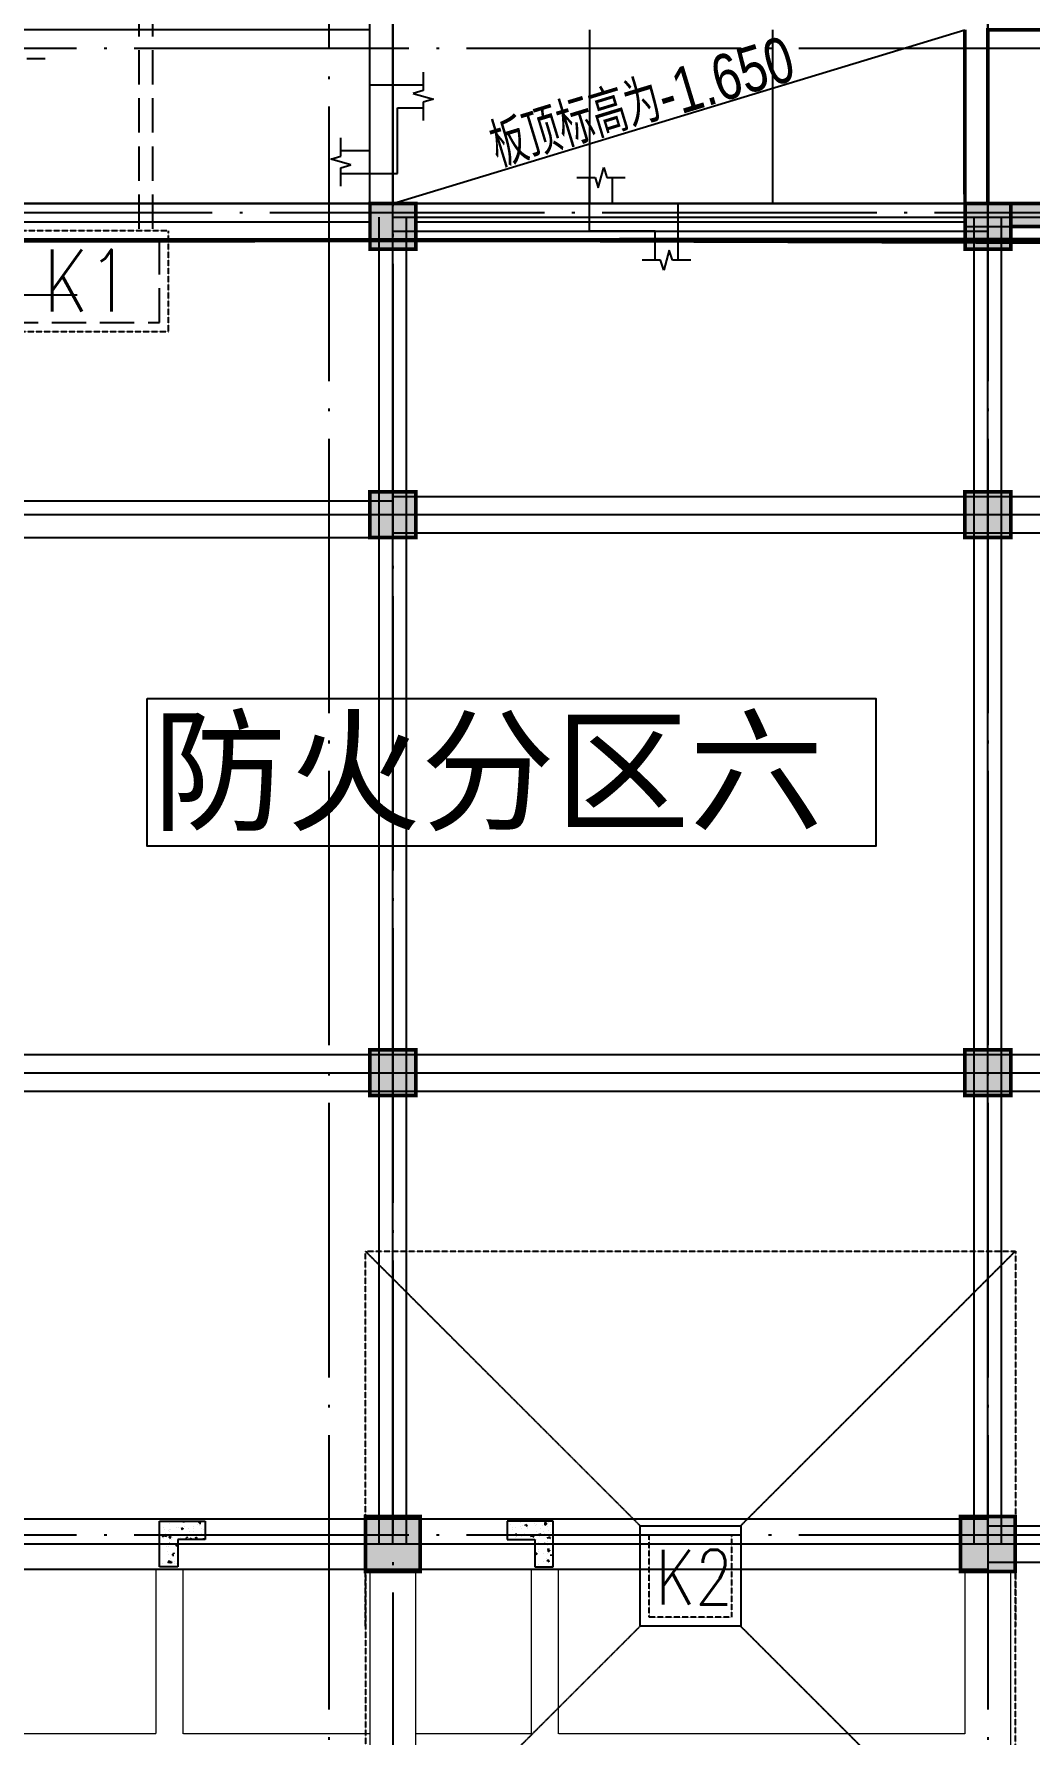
# Model space of a CAD drawing. Extents: x 290727 to 13733020, y 1731457 to 3643100.
# Drawn here: x 701043 to 711922, y 2156142 to 2174733 of the extents above; entities that cross this region are included whole.
import ezdxf

# ---------------------------------------------------------------- set-up
doc = ezdxf.new("R2010")
doc.units = 0
doc.header["$LTSCALE"] = 10
doc.header["$PDSIZE"] = 0.5
for name, pattern in [('DASH', [0.35, 0.25, -0.1]), ('DASHED', [0.75, 0.5, -0.25]), ('DOTE', [2.4200000000000004, 2, -0.2, 0.02, -0.2])]:
    doc.linetypes.add(name, pattern=pattern)
doc.layers.get('0').update_dxf_attribs({"linetype": 'CONTINUOUS'})
for name, color, linetype, true_color in [('1106', 7, 'CONTINUOUS', 0x89bf5f), ('2106', 7, 'CONTINUOUS', 0x64cfcf), ('2206', 7, 'CONTINUOUS', 0x3474d4)]:
    doc.layers.add(name, color=color, linetype=linetype, true_color=true_color)
for name, color, linetype in [('BEAM_CONT', 4, 'CONTINUOUS'), ('BEAM_DASH', 144, 'DASHED'), ('COLU', 2, 'CONTINUOUS'), ('COLUMN', 9, 'CONTINUOUS'), ('DIM_SYMB', 3, 'CONTINUOUS'), ('DOTE', 8, 'DOTE'), ('PUB_HATCH', 8, 'CONTINUOUS'), ('THIN', 7, 'CONTINUOUS'), ('WALL', 255, 'CONTINUOUS'), ('作业图', 4, 'CONTINUOUS'), ('文字', 4, 'CONTINUOUS'), ('板顶标高填充', 7, 'CONTINUOUS'), ('梁上柱', 40, 'CONTINUOUS'), ('楼板文字', 211, 'CONTINUOUS'), ('防火分区示意线', 4, 'CONTINUOUS'), ('防火分区线', 7, 'CONTINUOUS'), ('防火分区面积', 7, 'CONTINUOUS'), ('集水坑', 181, 'DASH')]:
    doc.layers.add(name, color=color, linetype=linetype)
doc.layers.add('TEXT', color=7, linetype='CONTINUOUS', lineweight=13)
doc.layers.get('0').off()
doc.styles.add('-黑体', font='simhei.ttf')
doc.styles.add('_HZTXT', font='simplex.shx', dxfattribs={"width": 0.8, "bigfont": 'HZTXT.shx'})
doc.styles.add('HNSJY', font='HNSJY-07', dxfattribs={"width": 0.8, "bigfont": 'HNSJY-HZ'})

# ---------------------------------------------------------------- blocks, each defined once
blk = doc.blocks.new('A$C55C93FC2')
at = {"layer": 'DOTE', "linetype": 'DOTE', "ltscale": 150}
for p, q in [((219334.4150152878, 76542.35001189262), (219334.4150152878, 12199.99773951061)), ((226534.4150152878, 76542.35001189262), (226534.4150152875, 12199.99773951061)), ((220034.4150152878, 53042.35001869965), (220034.4150152878, 12199.99773951061)), ((10299.45606850734, 48142.35001869965), (252290.8196143163, 48142.35001869965)), ((236210.9789424765, 46342.35000239545), (211736.0960728957, 46342.35000241501)), ((10299.45606850734, 43042.35001869965), (252290.8196143163, 43042.35001869965)), ((10299.45606850734, 36942.35001869872), (252290.8196143163, 36942.35001869779)), ((10299.45606850734, 31892.35001869779), (252290.8196143163, 31892.35001869872))]:
    blk.add_line(p, q, dxfattribs=at)
blk = doc.blocks.new('A$C45835683')
at = {"layer": '集水坑', "color": 4}
blk.add_lwpolyline([(1099.789819300175, 1900.169352054596), (-0.2101806998252869, 1900.169352054596), (-0.2101806998252869, 0.1693520545959473), (1099.789819300175, 0.1693520545959473)], close=True, dxfattribs=at)
at = {"layer": '集水坑', "color": 4, "linetype": 'DASH', "ltscale": 150}
blk.add_lwpolyline([(999.7898193001747, 1800.169352054596), (99.78981930017471, 1800.169352054596), (99.78981930017471, 100.1693520545959), (999.7898193001747, 100.1693520545959)], close=True, dxfattribs=at)
at = {"layer": 'TEXT', "style": '_HZTXT', "width": 0.8}
blk.add_text('K1', height=675, rotation=270, dxfattribs=at).set_placement((221.0800381302834, 1366.002487659454))
blk = doc.blocks.new('_FZH')
blk.add_lwpolyline([(-0.5, -0.5), (0.5, -0.5), (0.5, 0.5), (-0.5, 0.5)], close=True)
at = {"layer": 'PUB_HATCH'}
blk.add_solid([(-0.5, -0.5), (0.5, -0.5), (-0.5, 0.5), (0.5, 0.5)], dxfattribs=at)
blk = doc.blocks.new('车库建筑作业图')
at = {"layer": 'PUB_HATCH', "linetype": 'Continuous'}
blk.add_hatch(color=256, dxfattribs=at).paths.add_polyline_path([(711712.6561304727, 2172879.787105214), (711712.6561304727, 2172629.787105214), (715062.6561304828, 2172629.787105205), (715062.6561304834, 2172879.787105205)])
at = {"linetype": 'DASH', "ltscale": 150}
for points in [[(702187.518085184, 2175079.787105247), (702187.518085184, 2172479.787105237)], [(702337.518085184, 2175079.787105247), (702337.518085184, 2172479.787105237)]]:
    blk.add_lwpolyline(points, dxfattribs=at)
at = {"layer": 'DIM_SYMB', "linetype": 'Continuous'}
blk.add_lwpolyline([(699841.3814320453, 2173960.561350688, 0, 0, 0), (699841.3814320453, 2173960.561350688, 0, 0, 0), (699841.3814320453, 2173960.561350688, 0, 0, 0), (718450.0177050959, 2173960.561350688, 120, 0, 0), (718900.0177050959, 2173960.561350688, 0, 0, 0)], format="xyseb", dxfattribs=at)
at = {"layer": 'DOTE', "linetype": 'Continuous', "ltscale": 150}
blk.add_line((701512.5180851904, 2171879.787105235), (697262.518085203, 2171879.787105247), dxfattribs=at)
at = {"layer": 'WALL', "linetype": 'Continuous'}
for p, q in [((700412.5180851803, 2172879.787105231), (704712.6561308594, 2172879.787105197)), ((705212.6561303711, 2172879.787105226), (711212.6561303711, 2172879.78710521)), ((711712.6561303711, 2172879.787105197), (715062.6561304834, 2172879.787105205)), ((700612.5180851799, 2172679.787105272), (704712.6561308594, 2172679.787105216)), ((705212.6561303711, 2172679.787105226), (711212.656130371, 2172679.787105219)), ((711712.6561303711, 2172629.787105197), (715062.6561304828, 2172629.787105205))]:
    blk.add_line(p, q, dxfattribs=at)
at = {"layer": '文字', "linetype": 'Continuous'}
for p, q in [((707112.5180851708, 2172879.787105238), (707112.5180851731, 2174779.787105241)), ((709112.5180851708, 2172879.787105235), (709112.5180851731, 2174779.787105239))]:
    blk.add_line(p, q, dxfattribs=at)
at = {"layer": '防火分区示意线', "linetype": 'DASH', "ltscale": 300, "const_width": 50}
blk.add_lwpolyline([(693218.8163086402, 2141979.785488359), (737068.6654088806, 2141979.786447389), (737068.6654088806, 2146879.786456148), (734768.6654088786, 2146879.786456209), (734768.6654088786, 2151979.804187225), (728868.8763320051, 2151980.053852474), (728868.977855676, 2155429.790875652), (724735.8162818985, 2155429.790875647), (724735.8162819011, 2154379.827110033), (717968.9451725932, 2154379.097874883), (717968.9451726403, 2172479.787244214), (707018.9453662757, 2172479.787244226), (704382.2892358059, 2172479.787244233), (700818.8073209634, 2172479.787244258), (700818.8073210055, 2171579.787244227), (698668.8073209748, 2171579.787244237), (698668.8073209695, 2157679.787260593), (695641.2892358119, 2157679.787260554), (695568.6654088564, 2157679.787260544), (695568.6654088632, 2146879.786456267), (693218.8163086403, 2146879.786456267)], close=True, dxfattribs=at)
at = {"layer": '防火分区线', "linetype": 'Continuous', "flags": 128}
blk.add_lwpolyline([(692812.5270728332, 2141579.785340612), (737512.3761730735, 2141579.786317138), (737512.3761730735, 2147279.786317138), (735162.3761730716, 2147279.786317199), (735162.3761730716, 2152379.787121522), (729262.5988676308, 2152380.036786273), (729262.7003917999, 2155829.790736655), (724212.3761730104, 2155829.786719175), (724212.376173013, 2154779.786719335), (718362.6559367873, 2154779.133973392), (718362.6559368343, 2172879.787105215), (707012.6561304692, 2172879.787105227), (704376, 2172879.787105235), (700412.5180851376, 2172879.787105262), (700412.5180851797, 2171979.787105231), (698262.5180851679, 2171979.78710524), (698262.5180851626, 2158079.787121589), (695634.9999999998, 2158079.787121555), (695362.3761731305, 2158079.787121519), (695162.3761730491, 2158079.787121582), (695162.376173056, 2147279.786317268), (692812.5270728333, 2147279.786317268)], close=True, dxfattribs=at)
at = {"layer": '防火分区面积', "color": 3, "elevation": -1.969685387386288}
blk.add_lwpolyline([(702278.0963822622, 2167468.568138268), (710237.0847325772, 2167468.568138268), (710237.0847325772, 2165855.19030084), (702278.0963822622, 2165855.19030084)], close=True, dxfattribs=at)
at = {"layer": '集水坑'}
for p, q in [((704662.6563519512, 2161429.787121525), (707662.6563519512, 2158429.787121525)), ((708762.6563519512, 2158429.787121525), (711762.6563519512, 2161429.787121525)), ((705112.6599672314, 2154779.790736806), (707662.6563519512, 2157329.787121525)), ((708762.6563519512, 2157329.787121525), (711762.6563519512, 2154329.787121525))]:
    blk.add_line(p, q, dxfattribs=at)
for points in [[(704662.6563519512, 2157329.787121525), (704662.6563519512, 2161429.787121525), (711762.6563519512, 2161429.787121525), (711762.6563519512, 2157329.787121525)], [(704662.6563519512, 2158429.787121525), (704662.6563519512, 2154779.790736808)], [(706062.3761730517, 2154329.787121525), (711762.6563519512, 2154329.787121525), (711762.6563519512, 2158429.787121525)]]:
    blk.add_lwpolyline(points, dxfattribs=at)
at = {"layer": '集水坑', "linetype": 'ByBlock'}
blk.add_lwpolyline([(707662.6563519512, 2158429.787121525), (708762.6563519512, 2158429.787121525), (708762.6563519512, 2157329.787121525), (707662.6563519512, 2157329.787121525)], close=True, dxfattribs=at)
at = {"layer": '集水坑', "linetype": 'DASH'}
blk.add_lwpolyline([(707762.6563519512, 2158329.787121525), (708662.6563519512, 2158329.787121525), (708662.6563519512, 2157429.787121525), (707762.6563519512, 2157429.787121525)], close=True, dxfattribs=at)
at = {"rotation": 90}
blk.add_blockref('A$C45835683', (702512.6874372344, 2171479.997285937), dxfattribs=at)
blk.add_blockref('A$C45835683', (702512.6874372344, 2171479.997285937), dxfattribs=at)
at = {"layer": 'COLUMN', "linetype": 'Continuous', "rotation": 270}
for p, xscale, yscale, zscale in [((704962.6561304727, 2172629.787105236), 500, 500, 500), ((711462.6561304727, 2172629.787105236), 500, 500, 500), ((704962.6561304629, 2169479.78712152), 500, 500, 500), ((711462.6561304629, 2169479.78712152), 500, 500, 500), ((704962.6561304629, 2163379.787121519), 500, 500, 500), ((711462.6561304629, 2163379.787121519), 500, 500, 500), ((704962.6559368086, 2158229.767726208), 600, 600, 600), ((711462.6559368086, 2158229.767726208), 600, 600, 600)]:
    blk.add_blockref('_FZH', p, dxfattribs=dict(at, xscale=xscale, yscale=yscale, zscale=zscale))
at = {"layer": '文字', "linetype": 'Continuous'}
blk.add_blockref('A$C55C93FC2', (484928.2411151752, 2126437.437102827), dxfattribs=at)
at = {"layer": '防火分区面积', "style": '-黑体'}
blk.add_text('防火分区六', height=1075.443037974684, rotation=1.389605544015806e-08, dxfattribs=at).set_placement((702333.7430508444, 2166140.374699, -1.969685387386288))
at = {"layer": '集水坑', "style": '_HZTXT', "width": 0.8}
blk.add_text('K2', height=600, dxfattribs=at).set_placement((707833.2758161698, 2157566.924837342))
blk = doc.blocks.new('人防-l')
at = {"layer": '2106'}
for points in [[(857105.0344224663, -960483.7437025621), (856605.0344224663, -960483.7437025621), (856605.0344224663, -960983.7437025621), (857105.0344224663, -960983.7437025621)], [(863605.0344224663, -960483.7437025621), (863105.0344224663, -960483.7437025621), (863105.0344224663, -960983.7437025621), (863605.0344224663, -960983.7437025621)], [(857104.4094224663, -963633.7437025621), (856604.4094224663, -963633.7437025621), (856604.4094224663, -964133.7437025621), (857104.4094224663, -964133.7437025621)], [(863604.4094224663, -963633.7437025621), (863104.4094224663, -963633.7437025621), (863104.4094224663, -964133.7437025621), (863604.4094224663, -964133.7437025621)], [(857104.4094224663, -969733.7437025621), (856604.4094224663, -969733.7437025621), (856604.4094224663, -970233.7437025621), (857104.4094224663, -970233.7437025621)], [(863604.4094224663, -969733.7437025621), (863104.4094224663, -969733.7437025621), (863104.4094224663, -970233.7437025621), (863604.4094224663, -970233.7437025621)], [(857154.4094224663, -974833.7437025621), (856554.4094224663, -974833.7437025621), (856554.4094224663, -975433.7437025621), (857154.4094224663, -975433.7437025621)], [(863654.4094224663, -974833.7437025621), (863054.4094224663, -974833.7437025621), (863054.4094224663, -975433.7437025621), (863654.4094224663, -975433.7437025621)]]:
    blk.add_hatch(color=0, dxfattribs=at).paths.add_polyline_path(points)
at = {"color": 0}
for p, q in [((856855.0344224663, -960633.7437025621), (856854.5969224663, -958333.6929213121)), ((863355.0344224663, -960633.7437025621), (863354.4094224663, -958333.6929213121)), ((856854.4094224663, -963883.7437025621), (856855.0344224663, -960633.7437025621)), ((856855.0344224663, -960633.7437025621), (863355.0344224663, -960633.7437025621)), ((863354.4094224663, -963883.7437025621), (863355.0344224663, -960633.7437025621)), ((863355.0344224663, -960633.7437025621), (869954.4094224663, -960633.7437025621)), ((850304.2844224663, -963883.7788588121), (856854.4094224663, -963883.7437025621)), ((856854.4094224663, -963883.7437025621), (863354.4094224663, -963883.7437025621)), ((856854.4094224663, -969983.7437025621), (856854.4094224663, -963883.7437025621)), ((863354.4094224663, -963883.7437025621), (869954.4094224663, -963883.7437025621)), ((863354.4094224663, -969983.7437025621), (863354.4094224663, -963883.7437025621)), ((850304.2844224663, -969983.6929213121), (856854.4094224663, -969983.7437025621)), ((856854.4094224663, -969983.7437025621), (863354.4094224663, -969983.7437025621)), ((856854.4094224663, -975133.7437025621), (856854.4094224663, -969983.7437025621)), ((863354.4094224663, -969983.7437025621), (869954.4094224663, -969983.7437025621)), ((863354.4094224663, -975133.7437025621), (863354.4094224663, -969983.7437025621)), ((850304.2844224663, -975133.7437025621), (854414.7844224663, -975133.7437025621)), ((854414.7844224663, -975133.7437025621), (856854.4094224663, -975133.7437025621)), ((856854.4094224663, -975133.7437025621), (858514.5969224663, -975133.7437025621)), ((858514.5969224663, -975133.7437025621), (863354.4094224663, -975133.7437025621)), ((863354.4094224663, -975133.7437025621), (869954.4094224663, -975133.7437025621))]:
    blk.add_line(p, q, dxfattribs=at)
for p in [(856855.0344224663, -960633.7437025621), (863355.0344224663, -960633.7437025621), (856854.4094224663, -963883.7437025621), (863354.4094224663, -963883.7437025621), (856854.4094224663, -969983.7437025621), (863354.4094224663, -969983.7437025621), (854414.7844224663, -975133.7437025621), (856854.4094224663, -975133.7437025621), (858514.5969224663, -975133.7437025621), (863354.4094224663, -975133.7437025621)]:
    blk.add_point(p, dxfattribs=at)
at = {"layer": '1106', "color": 0}
for p, q in [((863105.0344224663, -960733.7437025621), (863104.4719224663, -958583.6929213121)), ((863354.9719224663, -960483.7437025621), (863354.4719224663, -958583.6929213121)), ((863354.9719224663, -960483.7437025621), (870254.4094224663, -960483.7437025621)), ((863105.0344224663, -960733.7437025621), (870004.4094224663, -960733.7437025621))]:
    blk.add_line(p, q, dxfattribs=at)
at = {"layer": '2106', "color": 0, "linetype": 'Continuous'}
for points in [[(857105.0344224663, -960483.7437025621), (856605.0344224663, -960483.7437025621), (856605.0344224663, -960983.7437025621), (857105.0344224663, -960983.7437025621)], [(863605.0344224663, -960483.7437025621), (863105.0344224663, -960483.7437025621), (863105.0344224663, -960983.7437025621), (863605.0344224663, -960983.7437025621)], [(857104.4094224663, -963633.7437025621), (856604.4094224663, -963633.7437025621), (856604.4094224663, -964133.7437025621), (857104.4094224663, -964133.7437025621)], [(863604.4094224663, -963633.7437025621), (863104.4094224663, -963633.7437025621), (863104.4094224663, -964133.7437025621), (863604.4094224663, -964133.7437025621)], [(857104.4094224663, -969733.7437025621), (856604.4094224663, -969733.7437025621), (856604.4094224663, -970233.7437025621), (857104.4094224663, -970233.7437025621)], [(863604.4094224663, -969733.7437025621), (863104.4094224663, -969733.7437025621), (863104.4094224663, -970233.7437025621), (863604.4094224663, -970233.7437025621)], [(857154.4094224663, -974833.7437025621), (856554.4094224663, -974833.7437025621), (856554.4094224663, -975433.7437025621), (857154.4094224663, -975433.7437025621)], [(863654.4094224663, -974833.7437025621), (863054.4094224663, -974833.7437025621), (863054.4094224663, -975433.7437025621), (863654.4094224663, -975433.7437025621)]]:
    blk.add_lwpolyline(points, close=True, dxfattribs=at)
at = {"layer": '2206', "color": 0}
for p, q in [((856605.0344224663, -960633.7437025621), (856604.5969224663, -958333.6929213121)), ((856605.0344224663, -960633.7437025621), (856604.5969224663, -958333.6929213121)), ((856855.0344224663, -960633.7437025621), (856854.5969224663, -958333.6929213121)), ((856855.0344224663, -960483.7437025621), (863355.0344224663, -960483.7437025621)), ((856855.0344224663, -960483.7437025621), (863355.0344224663, -960483.7437025621)), ((856704.4094224663, -963883.7437025621), (856705.0344224663, -960633.7437025621)), ((856704.4094224663, -963883.7437025621), (856705.0344224663, -960633.7437025621)), ((857004.4094224663, -963883.7437025621), (857005.0344224663, -960633.7437025621)), ((863204.4094224663, -963883.7437025621), (863205.0344224663, -960633.7437025621)), ((863204.4094224663, -963883.7437025621), (863205.0344224663, -960633.7437025621)), ((863504.4094224663, -963883.7437025621), (863505.0344224663, -960633.7437025621)), ((856855.0344224663, -960783.7437025621), (863355.0344224663, -960783.7437025621)), ((856854.4094224663, -963683.7437025621), (863354.4094224663, -963683.7437025621)), ((856854.4094224663, -963683.7437025621), (863354.4094224663, -963683.7437025621)), ((863354.4094224663, -963683.7437025621), (869954.4094224663, -963683.7437025621)), ((863354.4094224663, -963683.7437025621), (869954.4094224663, -963683.7437025621)), ((850304.2844224663, -963733.7788588121), (856854.4094224663, -963733.7437025621)), ((850304.2844224663, -963733.7788588121), (856854.4094224663, -963733.7437025621)), ((856704.4094224663, -969983.7437025621), (856704.4094224663, -963883.7437025621)), ((856704.4094224663, -969983.7437025621), (856704.4094224663, -963883.7437025621)), ((857004.4094224663, -969983.7437025621), (857004.4094224663, -963883.7437025621)), ((863204.4094224663, -969983.7437025621), (863204.4094224663, -963883.7437025621)), ((863204.4094224663, -969983.7437025621), (863204.4094224663, -963883.7437025621)), ((863504.4094224663, -969983.7437025621), (863504.4094224663, -963883.7437025621)), ((856854.4094224663, -964083.7437025621), (863354.4094224663, -964083.7437025621)), ((863354.4094224663, -964083.7437025621), (869954.4094224663, -964083.7437025621)), ((850304.2844224663, -964133.7788588121), (856854.4094224663, -964133.7437025621)), ((850304.2844224663, -969783.6929213121), (856854.4094224663, -969783.7437025621)), ((850304.2844224663, -969783.6929213121), (856854.4094224663, -969783.7437025621)), ((856854.4094224663, -969783.7437025621), (863354.4094224663, -969783.7437025621)), ((856854.4094224663, -969783.7437025621), (863354.4094224663, -969783.7437025621)), ((863354.4094224663, -969783.7437025621), (869954.4094224663, -969783.7437025621)), ((863354.4094224663, -969783.7437025621), (869954.4094224663, -969783.7437025621)), ((856704.4094224663, -975133.7437025621), (856704.4094224663, -969983.7437025621)), ((856704.4094224663, -975133.7437025621), (856704.4094224663, -969983.7437025621)), ((857004.4094224663, -975133.7437025621), (857004.4094224663, -969983.7437025621)), ((863204.4094224663, -975133.7437025621), (863204.4094224663, -969983.7437025621)), ((863204.4094224663, -975133.7437025621), (863204.4094224663, -969983.7437025621)), ((863504.4094224663, -975133.7437025621), (863504.4094224663, -969983.7437025621)), ((850304.2844224663, -970183.6929213121), (856854.4094224663, -970183.7437025621)), ((856854.4094224663, -970183.7437025621), (863354.4094224663, -970183.7437025621)), ((863354.4094224663, -970183.7437025621), (869954.4094224663, -970183.7437025621)), ((850304.2844224663, -974858.7437025621), (854414.7844224663, -974858.7437025621)), ((850304.2844224663, -974858.7437025621), (854414.7844224663, -974858.7437025621)), ((854414.7844224663, -974858.7437025621), (856854.4094224663, -974858.7437025621)), ((854414.7844224663, -974858.7437025621), (856854.4094224663, -974858.7437025621)), ((856854.4094224663, -974858.7437025621), (858514.5969224663, -974858.7437025621)), ((856854.4094224663, -974858.7437025621), (858514.5969224663, -974858.7437025621)), ((858514.5969224663, -974858.7437025621), (863354.4094224663, -974858.7437025621)), ((858514.5969224663, -974858.7437025621), (863354.4094224663, -974858.7437025621)), ((863354.4094224663, -974933.7437025621), (869954.4094224663, -974933.7437025621)), ((863354.4094224663, -974933.7437025621), (869954.4094224663, -974933.7437025621)), ((850304.2844224663, -975408.7437025621), (854414.7844224663, -975408.7437025621)), ((854414.7844224663, -975408.7437025621), (856854.4094224663, -975408.7437025621)), ((856854.4094224663, -975408.7437025621), (858514.5969224663, -975408.7437025621)), ((858514.5969224663, -975408.7437025621), (863354.4094224663, -975408.7437025621)), ((863354.4094224663, -975333.7437025621), (869954.4094224663, -975333.7437025621))]:
    blk.add_line(p, q, dxfattribs=at)
blk = doc.blocks.new('梁图-10.22')
at = {"layer": 'BEAM_CONT', "color": 0, "lineweight": 18}
for p, q in [((-1406023.994128531, 219007.9473443092), (-1406023.632713806, 217107.8965630592)), ((-1405523.604177306, 216807.8965630583), (-1399523.604177306, 216807.8965630583))]:
    blk.add_line(p, q, dxfattribs=at)
at = {"layer": 'BEAM_DASH', "color": 0, "lineweight": 18}
for p, q in [((-1405773.632709284, 217107.8965630592), (-1405773.994124009, 219007.9473443092)), ((-1399523.604177306, 217107.8965630592), (-1405523.604177306, 217107.8965630592)), ((-1405923.671487771, 216607.8965630592), (-1405924.181103157, 213957.8965630573)), ((-1405624.181097609, 213957.8965630573), (-1405623.671482224, 216607.8965630592)), ((-1399423.671487771, 216607.8965630592), (-1399424.181103157, 213957.8965630573)), ((-1399124.181097609, 213957.8965630573), (-1399123.671482224, 216607.8965630592)), ((-1406024.229177306, 213857.8952212441), (-1412074.354177306, 213857.8627486262)), ((-1399524.229177306, 213907.8965630573), (-1405524.229177306, 213907.8965630573)), ((-1392875.229177306, 213907.8965630573), (-1399024.229177306, 213907.8965630573)), ((-1412074.354177306, 213457.8627486201), (-1406024.229177306, 213457.895221238)), ((-1405924.229177306, 213457.8965630578), (-1405924.229177306, 207857.8965630587)), ((-1405624.229177306, 207857.8965630592), (-1405624.229177306, 213457.8965630578)), ((-1405524.229177306, 213507.8965630592), (-1399524.229177306, 213507.8965630592)), ((-1399424.229177306, 213457.8965630578), (-1399424.229177306, 207857.8965630587)), ((-1399124.229177306, 207857.8965630592), (-1399124.229177306, 213457.8965630583)), ((-1399024.229177306, 213507.8965630592), (-1392875.229177306, 213507.8965630592)), ((-1406024.229177306, 207807.8985012434), (-1412074.354177306, 207807.9454061366)), ((-1399524.229177306, 207807.8965630592), (-1405524.229177306, 207807.8965630592)), ((-1392874.229177306, 207807.8965630592), (-1399024.229177306, 207807.8965630592)), ((-1412074.354177306, 207407.9454061245), (-1406024.229177306, 207407.8985012318)), ((-1405924.229177306, 207357.8965630592), (-1405924.229177306, 202757.8965630536)), ((-1405624.229177306, 202757.8965630536), (-1405624.229177306, 207357.8965630592)), ((-1405524.229177306, 207407.8965630592), (-1399524.229177306, 207407.8965630592)), ((-1399424.229177306, 207357.8965630592), (-1399424.229177306, 202757.8965630536)), ((-1399124.229177306, 202757.8965630536), (-1399124.229177306, 207357.8965630592)), ((-1399024.229177306, 207407.8965630592), (-1392874.229177306, 207407.8965630592)), ((-1408213.854177306, 202732.8965630527), (-1411974.354177306, 202732.8965630527)), ((-1406074.229177306, 202732.8965630527), (-1408213.854177306, 202732.8965630527)), ((-1404114.041677306, 202732.8965630527), (-1405474.229177306, 202732.8965630527)), ((-1399574.229177306, 202732.8965630527), (-1404114.041677306, 202732.8965630527)), ((-1392874.229177306, 202657.8965630527), (-1398974.229177306, 202657.8965630527)), ((-1411974.354177306, 202182.8965630573), (-1408213.895282305, 202182.8965630573)), ((-1408363.854177306, 202182.8965630573), (-1408363.854177306, 200382.8965630536)), ((-1408213.829781056, 202182.8965630573), (-1406074.229177306, 202182.8965630573)), ((-1408063.854177306, 200382.8965630536), (-1408063.854177306, 202182.8965630573)), ((-1406024.229177306, 202157.8965630573), (-1406024.229177306, 200107.9200630588)), ((-1405524.229177306, 200107.9200630588), (-1405524.229177306, 202157.8965630573)), ((-1405474.229177306, 202182.8965630573), (-1404114.058279182, 202182.8965630573)), ((-1404264.041677306, 202182.8965630573), (-1404264.041677306, 200382.8965630536)), ((-1404113.99327918, 202182.8965630573), (-1399574.229177306, 202182.8965630573)), ((-1403964.041677306, 200382.8965630536), (-1403964.041677306, 202182.8965630573)), ((-1399524.173330574, 202157.8965630573), (-1399523.842878446, 200382.8965630536)), ((-1399023.791681639, 200107.9431056115), (-1399024.173321909, 202157.8965630573)), ((-1398974.229177306, 202257.8965630527), (-1392874.229177306, 202257.8965630527)), ((-1408363.854177306, 200382.8965630536), (-1410400.710015266, 200382.8965630536)), ((-1406024.229177306, 200382.8965630536), (-1408063.854177306, 200382.8965630536)), ((-1404264.041677306, 200382.8965630536), (-1405524.229177306, 200382.8965630536)), ((-1399523.842878446, 200382.8965630536), (-1403964.041677306, 200382.8965630536))]:
    blk.add_line(p, q, dxfattribs=at)
at = {"layer": 'COLU', "color": 0, "const_width": 40}
for points in [[(-1405523.604177306, 217107.8965630564), (-1406023.604177306, 217107.8965630564), (-1406023.604177306, 216607.8965630592), (-1405523.604177306, 216607.8965630592)], [(-1399023.604177306, 217107.8965630564), (-1399523.604177306, 217107.8965630564), (-1399523.604177306, 216607.8965630592), (-1399023.604177306, 216607.8965630592)], [(-1405524.229177306, 213957.8965630447), (-1406024.229177306, 213957.8965630447), (-1406024.229177306, 213457.8965630578), (-1405524.229177306, 213457.8965630578)], [(-1399024.229177306, 213957.8965630447), (-1399524.229177306, 213957.8965630447), (-1399524.229177306, 213457.8965630578), (-1399024.229177306, 213457.8965630583)], [(-1405524.229177306, 207857.8965630508), (-1406024.229177306, 207857.8965630508), (-1406024.229177306, 207357.8965630592), (-1405524.229177306, 207357.8965630592)], [(-1399024.229177306, 207857.8965630508), (-1399524.229177306, 207857.8965630508), (-1399524.229177306, 207357.8965630592), (-1399024.229177306, 207357.8965630592)], [(-1405474.229177306, 202757.8965630499), (-1406074.229177306, 202757.8965630499), (-1406074.229177306, 202157.8965630573), (-1405474.229177306, 202157.8965630573)], [(-1398974.229177306, 202757.8965630499), (-1399574.229177306, 202757.8965630499), (-1399574.229177306, 202157.8965630573), (-1398974.229177306, 202157.8965630573)]]:
    blk.add_lwpolyline(points, close=True, dxfattribs=at)
at = {"layer": 'THIN', "color": 0}
for p, q in [((-1409573.714333687, 218689.3418285907), (-1409773.714333687, 218689.3418285907)), ((-1405441.228043009, 218544.2818931639), (-1405441.228043009, 218344.2818931602)), ((-1406024.381576024, 218404.2818931639), (-1405441.228043009, 218404.2818931639)), ((-1406024.381576024, 217687.6063842848), (-1406024.381576024, 218404.2818931639)), ((-1405441.228043009, 218344.2818931602), (-1405551.228043009, 218309.2818931602)), ((-1405551.228043009, 218309.2818931602), (-1405331.228043009, 218249.2818931602)), ((-1405724.381576024, 218154.2818931602), (-1405441.228043009, 218154.2818931602)), ((-1405724.381576024, 217437.6063842885), (-1405724.381576024, 218154.2818931602)), ((-1405331.228043009, 218249.2818931602), (-1405441.228043009, 218214.2818931602)), ((-1405441.228043009, 218214.2818931602), (-1405441.228043009, 218014.2818931602)), ((-1406342.989604685, 217627.6063842848), (-1406342.989604685, 217827.6063842843)), ((-1406452.989604685, 217592.6063842848), (-1406342.989604685, 217627.6063842848)), ((-1406232.989604685, 217532.6063842848), (-1406452.989604685, 217592.6063842848)), ((-1406342.989604685, 217687.6063842848), (-1406024.381576024, 217687.6063842848)), ((-1406342.989604685, 217497.6063842885), (-1406232.989604685, 217532.6063842848)), ((-1406342.989604685, 217297.6063842848), (-1406342.989604685, 217497.6063842885)), ((-1406342.989604685, 217437.6063842885), (-1405724.381576024, 217437.6063842885)), ((-1403765.563282671, 217391.0500960629), (-1403565.563282671, 217391.0500960629)), ((-1403625.563282671, 216807.8965630475), (-1403625.563282671, 217391.0500960629)), ((-1403565.563282671, 217391.0500960629), (-1403530.563282671, 217281.0500960629)), ((-1403530.563282671, 217281.0500960629), (-1403470.563282671, 217501.0500960629)), ((-1403470.563282671, 217501.0500960629), (-1403435.563282671, 217391.0500960629)), ((-1403435.563282671, 217391.0500960629), (-1403235.563282671, 217391.0500960629)), ((-1403375.563282671, 217107.8965630475), (-1403375.563282671, 217391.0500960629)), ((-1402658.887773792, 217107.8965630475), (-1403375.563282671, 217107.8965630475)), ((-1402658.887773792, 216489.2885343861), (-1402658.887773792, 217107.8965630475)), ((-1402908.887773792, 216807.8965630475), (-1403625.563282671, 216807.8965630475)), ((-1402908.887773792, 216489.2885343861), (-1402908.887773792, 216807.8965630475)), ((-1402753.887773792, 216599.2885343861), (-1402813.887773792, 216379.2885343824)), ((-1402718.887773792, 216489.2885343861), (-1402753.887773792, 216599.2885343861)), ((-1402848.887773792, 216489.2885343861), (-1403048.887773792, 216489.2885343861)), ((-1402813.887773792, 216379.2885343824), (-1402848.887773792, 216489.2885343861)), ((-1402518.887773792, 216489.2885343861), (-1402718.887773792, 216489.2885343861))]:
    blk.add_line(p, q, dxfattribs=at)
at = {"layer": 'WALL', "color": 0, "const_width": 40}
for points in [[(-1399273.644937275, 217107.8965630806), (-1399274.161244022, 219007.9473443092), (-1395149.229177306, 219007.9473443092), (-1395149.229177306, 219257.9473443078), (-1399724.229177306, 219257.9473443078)], [(-1399524.161253253, 219007.9473442878), (-1399523.644946505, 217107.8965630592)], [(-1392374.229177306, 217107.8965630592), (-1399023.604177306, 217107.8965630592)], [(-1399023.604177306, 216857.8965630261), (-1392624.229177306, 216857.8965630257), (-1392624.229177306, 213957.8965630573)]]:
    blk.add_lwpolyline(points, dxfattribs=at)
at = {"layer": '板顶标高填充', "color": 0, "linetype": 'Continuous', "flags": 128}
blk.add_lwpolyline([(-1415574.358638475, 202307.9010291207), (-1415574.358638475, 196607.9572677203), (-1409674.366092016, 196607.9578678985), (-1409674.353403189, 199007.9558842648), (-1402674.366092032, 199007.9558842778), (-1402674.341701758, 196607.9529138482), (-1396774.372617102, 196607.9529090677), (-1396774.365359594, 191507.9558843481), (-1394374.366092016, 191507.9559608847), (-1394374.366092019, 196607.8979828651), (-1388473.988168803, 196607.5607833453), (-1388473.886607545, 199007.5333850849), (-1392374.086328241, 199007.303540457), (-1392374.086328326, 217107.956672085), (-1406024.085691125, 217105.4941658927), (-1406024.519101477, 219007.9498570692), (-1412574.224179859, 219007.9498570692), (-1412574.223027343, 202307.9566885442), (-1415574.358638475, 202307.9010291207)], dxfattribs=at)
at = {"layer": '梁上柱', "color": 0, "linetype": 'Continuous'}
for p, q in [((-1408323.913889619, 202707.9511746988), (-1407824.049693637, 202707.9510330232)), ((-1408323.913889617, 202207.9510330264), (-1408323.913889619, 202707.9511746988)), ((-1408275.039482294, 202639.7600811594), (-1408275.039482294, 202639.7600811594)), ((-1408210.584727478, 202679.7003678894), (-1408210.584727478, 202679.7003678894)), ((-1408084.842542597, 202628.7191670113), (-1408067.057835473, 202635.5460764505)), ((-1408082.287670749, 202695.9610917517), (-1408082.287670749, 202695.9610917517)), ((-1408074.131073805, 202703.2326507745), (-1408070.171822467, 202707.9511027811)), ((-1408069.423989237, 202702.8159001996), (-1408054.241982038, 202701.4876466799)), ((-1408052.030612417, 202646.4417985454), (-1408052.030612417, 202646.4417985454)), ((-1407953.459424546, 202654.1734654345), (-1407953.459424546, 202654.1734654345)), ((-1407903.901431031, 202671.8682895787), (-1407903.901431031, 202671.8682895787)), ((-1407891.946404809, 202687.2935652356), (-1407879.701300845, 202701.8867118773)), ((-1407889.873108362, 202662.5447627725), (-1407889.873108362, 202662.5447627725)), ((-1407887.23990285, 202686.8768579657), (-1407872.057895651, 202685.548604446)), ((-1407869.531668438, 202695.1845238972), (-1407871.886512229, 202707.9510465814)), ((-1407866.44278634, 202707.9510450382), (-1407856.311105322, 202701.1171399015)), ((-1407856.059637407, 202700.3923915192), (-1407853.523417253, 202707.9510413767)), ((-1407824.049693637, 202707.9510330232), (-1407824.049693637, 202507.951174737)), ((-1404023.913889687, 202707.9511747174), (-1404523.778085668, 202707.9510330418)), ((-1404523.778085668, 202707.9510330418), (-1404523.778085668, 202507.9511747556)), ((-1404490.873400638, 202669.337238729), (-1404490.873400638, 202669.337238729)), ((-1404464.963495034, 202637.9541516686), (-1404464.963495034, 202637.9541516686)), ((-1404437.318043829, 202635.2187135993), (-1404437.318043829, 202635.2187135993)), ((-1404383.897021119, 202707.9510726882), (-1404383.673379521, 202706.0286572762)), ((-1404377.12739843, 202707.9510746063), (-1404383.133546831, 202701.6913772826)), ((-1404376.532295492, 202652.5648306115), (-1404376.532295492, 202652.5648306115)), ((-1404355.282805471, 202663.6084947363), (-1404355.282805471, 202663.6084947363)), ((-1404334.550564947, 202655.8384422618), (-1404334.550564947, 202655.8384422618)), ((-1404323.156579918, 202671.919752161), (-1404328.306763637, 202656.5707552014)), ((-1404303.982666556, 202658.3202992575), (-1404321.767373681, 202651.4933898188)), ((-1404308.645148339, 202663.3077685083), (-1404321.279680944, 202671.8298683572)), ((-1404303.671994533, 202637.5204442926), (-1404303.671994533, 202637.5204442926)), ((-1404228.403114107, 202677.9913216447), (-1404228.403114107, 202677.9913216447)), ((-1404219.692210304, 202657.8797507435), (-1404219.692210304, 202657.8797507435)), ((-1404202.626296747, 202674.8824233776), (-1404202.626296747, 202674.8824233776)), ((-1404143.258198853, 202658.6393211414), (-1404143.258198853, 202658.6393211414)), ((-1404095.48562847, 202685.5476662833), (-1404118.075551771, 202689.051230934)), ((-1404115.400534373, 202688.1087080236), (-1404112.594297038, 202663.9863893739)), ((-1404092.2708281, 202680.2678930648), (-1404112.054505939, 202659.6490493501)), ((-1404096.333407515, 202707.951154191), (-1404098.735512931, 202705.0884364313)), ((-1404084.101615136, 202652.1510067508), (-1404084.101615136, 202652.1510067508)), ((-1404080.273932721, 202703.417812679), (-1404080.273932721, 202703.417812679)), ((-1404074.329240019, 202691.1431472395), (-1404074.329240019, 202691.1431472395)), ((-1404047.060286843, 202671.3040165203), (-1404047.060286843, 202671.3040165203)), ((-1404023.913889688, 202207.9510330451), (-1404023.913889687, 202707.9511747174)), ((-1408298.259028095, 202546.7962537454), (-1408280.47432097, 202553.6231631842)), ((-1408295.778477161, 202545.7937038792), (-1408283.143944555, 202537.2716040304)), ((-1408287.426731036, 202539.8188448399), (-1408287.426731036, 202539.8188448399)), ((-1408282.892618947, 202536.5466760872), (-1408277.742435229, 202551.8956730468)), ((-1408276.890794746, 202520.2093183887), (-1408276.890794746, 202520.2093183887)), ((-1408273.65744842, 202612.0185958687), (-1408273.65744842, 202612.0185958687)), ((-1408267.601600653, 202547.1177041898), (-1408245.011677352, 202543.6141395392)), ((-1408267.375939063, 202544.7565653594), (-1408247.592261224, 202565.3754090746)), ((-1408245.005685796, 202540.9759953301), (-1408247.81192313, 202565.0983139798)), ((-1408221.484125484, 202605.6415560297), (-1408221.484125484, 202605.6415560297)), ((-1408221.07232138, 202528.1148910779), (-1408208.827217415, 202542.7080377191)), ((-1408216.761933979, 202510.5902901432), (-1408216.761933979, 202510.5902901432)), ((-1408216.365249648, 202527.6982995509), (-1408201.183242449, 202526.3700460312)), ((-1408213.673330728, 202595.1453290163), (-1408213.673330728, 202595.1453290163)), ((-1408210.071132236, 202620.3898932068), (-1408210.071132236, 202620.3898932068)), ((-1408198.658008482, 202536.0081203538), (-1408201.594786542, 202551.9295346951)), ((-1408200.159793803, 202621.0153075121), (-1408200.159793803, 202621.0153075121)), ((-1408190.421677277, 202450.9300900437), (-1408190.421677277, 202450.9300900437)), ((-1408189.982007407, 202504.9205016163), (-1408189.982007407, 202504.9205016163)), ((-1408180.692882736, 202532.8740137671), (-1408180.692882736, 202532.8740137671)), ((-1408146.644148259, 202444.5307352287), (-1408128.859441134, 202451.3576446674)), ((-1408139.448887127, 202634.0313371671), (-1408139.448887127, 202634.0313371671)), ((-1408139.29754965, 202565.2453358732), (-1408139.29754965, 202565.2453358732)), ((-1408131.278332797, 202434.2815702874), (-1408126.128149079, 202449.630567247)), ((-1408123.913889617, 202507.951174737), (-1408123.913889617, 202207.9510330264)), ((-1407824.049693637, 202507.951174737), (-1408123.913889617, 202507.951174737)), ((-1408113.873220226, 202633.0545885856), (-1408113.873220226, 202633.0545885856)), ((-1408088.464877251, 202526.851014005), (-1408088.464877251, 202526.851014005)), ((-1408085.893530318, 202599.9128120369), (-1408085.893530318, 202599.9128120369)), ((-1408085.376274, 202611.4060528786), (-1408085.376274, 202611.4060528786)), ((-1408082.362057544, 202627.7164718146), (-1408069.727524938, 202619.1943719657)), ((-1408069.476128177, 202618.4695338034), (-1408064.325944458, 202633.818530763)), ((-1408038.887652384, 202512.1758055389), (-1408026.642548419, 202526.7689521802)), ((-1408034.181163261, 202511.7592573171), (-1408018.999156062, 202510.4310037978)), ((-1408020.279087056, 202553.9928906159), (-1408020.279087056, 202553.9928906159)), ((-1408016.474170104, 202520.0678360774), (-1408019.410948164, 202535.9892504187)), ((-1408003.85829196, 202628.3025931739), (-1408003.85829196, 202628.3025931739)), ((-1407991.272082908, 202507.951174737), (-1407976.513220331, 202523.333081142)), ((-1407991.168368263, 202590.6718269065), (-1407991.168368263, 202590.6718269065)), ((-1407974.975635857, 202507.951174737), (-1407976.732840648, 202523.0560460771)), ((-1407956.692770872, 202562.364187954), (-1407956.692770872, 202562.364187954)), ((-1407956.540609051, 202545.8949951208), (-1407956.540609051, 202545.8949951208)), ((-1407953.4520058, 202630.4500339939), (-1407953.4520058, 202630.4500339939)), ((-1407950.302935151, 202594.1840680442), (-1407950.302935151, 202594.1840680442)), ((-1407933.227662762, 202526.4536484946), (-1407915.442955637, 202533.2805579337)), ((-1407930.747666275, 202525.451273628), (-1407918.113133669, 202516.9291737792)), ((-1407917.861842027, 202516.2044280036), (-1407912.711658309, 202531.5534249633)), ((-1407868.267696793, 202622.5738491816), (-1407868.267696793, 202622.5738491816)), ((-1407860.494858862, 202575.0288833329), (-1407860.494858862, 202575.0288833329)), ((-1407846.873388738, 202507.951174737), (-1407844.457879423, 202510.8298666412)), ((-1407843.039186878, 202616.0983179403), (-1407843.039186878, 202616.0983179403)), ((-1407834.995616552, 202507.951174737), (-1407837.227109785, 202520.0489661423)), ((-1407826.127678963, 202563.779285714), (-1407826.127678963, 202563.779285714)), ((-1404522.061567955, 202581.3850005725), (-1404523.778085669, 202582.5428063897)), ((-1404517.399152053, 202576.3973859916), (-1404523.778085668, 202573.9487427948)), ((-1404523.778085668, 202507.9511747556), (-1404223.913889688, 202507.9511747556)), ((-1404468.052098284, 202553.3991127955), (-1404468.052098284, 202553.3991127955)), ((-1404463.456222727, 202616.4844515761), (-1404463.456222727, 202616.4844515761)), ((-1404448.88188737, 202566.4326415737), (-1404445.94510931, 202550.5112272319)), ((-1404419.06637549, 202562.4435294312), (-1404434.248382688, 202563.7717829505)), ((-1404434.077973228, 202528.9685721365), (-1404434.077973228, 202528.9685721365)), ((-1404415.616325537, 202560.5029089148), (-1404427.861429502, 202545.9097622735)), ((-1404427.65642312, 202538.2495847819), (-1404427.65642312, 202538.2495847819)), ((-1404370.491657044, 202537.3398694745), (-1404370.491657044, 202537.3398694745)), ((-1404367.258310717, 202629.1491469545), (-1404367.258310717, 202629.1491469545)), ((-1404337.639168197, 202571.2834033887), (-1404337.639168197, 202571.2834033887)), ((-1404301.727448662, 202629.489969606), (-1404301.727448662, 202629.489969606)), ((-1404279.527241734, 202563.6760758152), (-1404279.527241734, 202563.6760758152)), ((-1404266.698048992, 202550.4923572973), (-1404263.761270932, 202534.570942956)), ((-1404236.882289103, 202546.5044871974), (-1404252.064296301, 202547.8327407166)), ((-1404233.431656541, 202544.5638233759), (-1404245.676760505, 202529.9706767346)), ((-1404223.913889688, 202507.9511747556), (-1404223.913889688, 202207.9510330451)), ((-1404218.66499758, 202507.9061041763), (-1404218.66499758, 202507.9061041763)), ((-1404215.598866639, 202493.9680195609), (-1404215.598866639, 202493.9680195609)), ((-1404210.077861363, 202558.4587463234), (-1404210.077861363, 202558.4587463234)), ((-1404208.803503248, 202505.7723456309), (-1404208.803503248, 202505.7723456309)), ((-1404205.714899997, 202590.327384504), (-1404205.714899997, 202590.327384504)), ((-1404180.699611863, 202470.9428668842), (-1404180.699611863, 202470.9428668842)), ((-1404171.542293768, 202569.6546463617), (-1404176.692477487, 202554.3056494021)), ((-1404152.367786721, 202556.0547807408), (-1404170.152493845, 202549.227871302)), ((-1404157.03075707, 202561.0425703218), (-1404169.665289675, 202569.5646701707)), ((-1404166.136853495, 202623.7612256133), (-1404166.136853495, 202623.7612256133)), ((-1404131.398060348, 202589.1025668485), (-1404131.398060348, 202589.1025668485)), ((-1404117.113295679, 202479.3141642222), (-1404117.113295679, 202479.3141642222)), ((-1404113.879949354, 202571.1234417022), (-1404113.879949354, 202571.1234417022)), ((-1404084.514210613, 202534.552073021), (-1404081.577432554, 202518.6306586796)), ((-1404080.506446519, 202522.0330694932), (-1404080.506446519, 202522.0330694932)), ((-1404080.008271472, 202488.2392755682), (-1404080.008271472, 202488.2392755682)), ((-1404077.417843269, 202606.5881083659), (-1404077.417843269, 202606.5881083659)), ((-1404070.535816194, 202533.3325952096), (-1404070.535816194, 202533.3325952096)), ((-1404054.698202715, 202530.5654449635), (-1404069.880209914, 202531.8936984832)), ((-1404051.246987545, 202528.6247378369), (-1404063.49209151, 202514.0315911956)), ((-1404050.293633169, 202579.4947390403), (-1404050.293633169, 202579.4947390403)), ((-1404030.546258327, 202618.0324816206), (-1404030.546258327, 202618.0324816206)), ((-1404023.913889687, 202455.5104902019), (-1404025.078191337, 202452.0405436023)), ((-1408321.479258909, 202346.7375144265), (-1408321.479258909, 202346.7375144265)), ((-1408314.332207757, 202332.512864131), (-1408314.332207757, 202332.512864131)), ((-1408247.512545247, 202432.6934389491), (-1408247.512545247, 202432.6934389491)), ((-1408239.444020551, 202375.1272955635), (-1408239.444020551, 202375.1272955635)), ((-1408233.701032245, 202255.2881128476), (-1408213.917354406, 202275.9069565628)), ((-1408222.93914048, 202341.4802123969), (-1408222.93914048, 202341.4802123969)), ((-1408219.85053723, 202426.03525127), (-1408219.85053723, 202426.03525127)), ((-1408211.330837779, 202251.5081715412), (-1408214.137075114, 202275.6304901876)), ((-1408208.445753921, 202260.342303446), (-1408190.661046796, 202267.1692128847)), ((-1408200.908552654, 202299.3776631504), (-1408200.908552654, 202299.3776631504)), ((-1408193.080537417, 202250.0936067752), (-1408187.930353699, 202265.4426037315)), ((-1408185.888663742, 202341.0087704337), (-1408185.888663742, 202341.0087704337)), ((-1408185.828899958, 202337.0580458418), (-1408173.583795993, 202351.651192483)), ((-1408181.122423673, 202336.6416566689), (-1408165.940416474, 202335.3134031491)), ((-1408163.41667177, 202344.9511482571), (-1408166.353449829, 202360.8725625984)), ((-1408153.918412077, 202353.6317409799), (-1408153.918412077, 202353.6317409799)), ((-1408144.164085892, 202443.5285056923), (-1408131.529553286, 202435.0064058434)), ((-1404218.832785417, 202376.8546041995), (-1404223.913889688, 202380.2818523049)), ((-1404214.169392382, 202371.8663489581), (-1404223.913889688, 202368.1257869033)), ((-1404201.639463127, 202355.4478443153), (-1404216.821470326, 202356.7760978346)), ((-1404214.980709749, 202336.6622678847), (-1404214.980709749, 202336.6622678847)), ((-1404211.892106498, 202421.2173067578), (-1404211.892106498, 202421.2173067578)), ((-1404198.188235119, 202353.5069781402), (-1404210.433339084, 202338.9138314985)), ((-1404184.096748562, 202393.2469651476), (-1404184.096748562, 202393.2469651476)), ((-1404183.93295819, 202379.1335894037), (-1404183.93295819, 202379.1335894037)), ((-1404132.146819199, 202267.4649224868), (-1404132.146819199, 202267.4649224868)), ((-1404130.541391752, 202359.1284400178), (-1404130.541391752, 202359.1284400178)), ((-1404090.338825019, 202300.0718914345), (-1404090.338825019, 202300.0718914345)), ((-1404089.772256271, 202268.3679528735), (-1404089.772256271, 202268.3679528735)), ((-1404081.730212238, 202283.2015770464), (-1404086.880395957, 202267.8525800868)), ((-1404086.683653021, 202352.922991747), (-1404086.683653021, 202352.922991747)), ((-1404061.811154674, 202396.0797726153), (-1404084.401077974, 202399.583337266)), ((-1404083.59504977, 202437.4780306197), (-1404083.59504977, 202437.4780306197)), ((-1404081.725686357, 202398.6408842308), (-1404078.919449022, 202374.5185655816)), ((-1404081.022691571, 202381.7801683168), (-1404081.022691571, 202381.7801683168)), ((-1404062.554512547, 202269.6008304413), (-1404080.339219672, 202262.7739210026)), ((-1404067.218394148, 202274.5894060126), (-1404079.852926754, 202283.1115058614)), ((-1404058.595921282, 202390.7994405525), (-1404078.379599121, 202370.1805968378)), ((-1404049.272873901, 202343.4951009247), (-1404046.336095842, 202327.573686583)), ((-1404048.506153395, 202387.5182211553), (-1404048.506153395, 202387.5182211553)), ((-1404023.913889688, 202339.8988714209), (-1404034.637383939, 202340.8370556012)), ((-1404023.913889688, 202328.1407360747), (-1404028.248670088, 202322.97474596)), ((-1408123.913889617, 202207.9510330264), (-1408323.913889617, 202207.9510330264)), ((-1408289.977140832, 202246.0164600168), (-1408289.977140832, 202246.0164600168)), ((-1408288.175489886, 202218.1812004815), (-1408288.175489886, 202218.1812004815)), ((-1408233.927126857, 202257.6498105223), (-1408211.337203556, 202254.1462458749)), ((-1408226.02774373, 202256.9251735238), (-1408226.02774373, 202256.9251735238)), ((-1408220.738074587, 202253.4511661646), (-1408220.738074587, 202253.4511661646)), ((-1408205.96611424, 202259.3405395704), (-1408193.331581634, 202250.8184397244)), ((-1408157.151758403, 202261.8224634998), (-1408157.151758403, 202261.8224634998)), ((-1408154.386545664, 202240.2877160241), (-1408154.386545664, 202240.2877160241)), ((-1408140.0463085, 202243.6076915148), (-1408140.0463085, 202243.6076915148)), ((-1404223.913889688, 202207.9510330451), (-1404023.913889688, 202207.9510330451)), ((-1404218.069313, 202252.1072290144), (-1404218.069313, 202252.1072290144)), ((-1404180.003404897, 202229.3352339682), (-1404180.003404897, 202229.3352339682)), ((-1404071.284575045, 202211.6949508511), (-1404071.284575045, 202211.6949508511)), ((-1404060.96057552, 202212.5560119986), (-1404060.96057552, 202212.5560119986)), ((-1404044.41280973, 202223.6064899755), (-1404044.41280973, 202223.6064899755))]:
    blk.add_line(p, q, dxfattribs=at)
at = {"layer": '楼板文字', "color": 0, "linetype": 'Continuous'}
blk.add_line((-1405773.604177306, 217107.8965630592), (-1399524.161253253, 219007.9473443092), dxfattribs=at)
at = {"layer": '楼板文字', "color": 0, "linetype": 'Continuous', "style": 'HNSJY', "width": 0.8}
blk.add_text('板顶标高为-1.650', height=500, rotation=16.9111192502551, dxfattribs=at).set_placement((-1404614.580063442, 217478.3144334513, -3.050997113380767))

msp = doc.modelspace()

# ---------------------------------------------------------------- block references
at = {"layer": '作业图', "color": 8, "linetype": 'ByBlock', "extrusion": (8.375082255434633e-20, 6.906956049514209e-07, 0.9999999999997616)}
msp.add_blockref('梁图-10.22', (2110736.317229423, 1955771.835862295, -0.471097132047975), dxfattribs=at)
at = {"layer": '作业图', "linetype": 'Continuous'}
msp.add_blockref('车库建筑作业图', (0, 0), dxfattribs=at)
at = {"layer": '作业图', "color": 8, "linetype": 'ByBlock'}
msp.add_blockref('人防-l', (-151892.3437962893, 3133363.476128358), dxfattribs=at)

doc.saveas('drawing.dxf')
